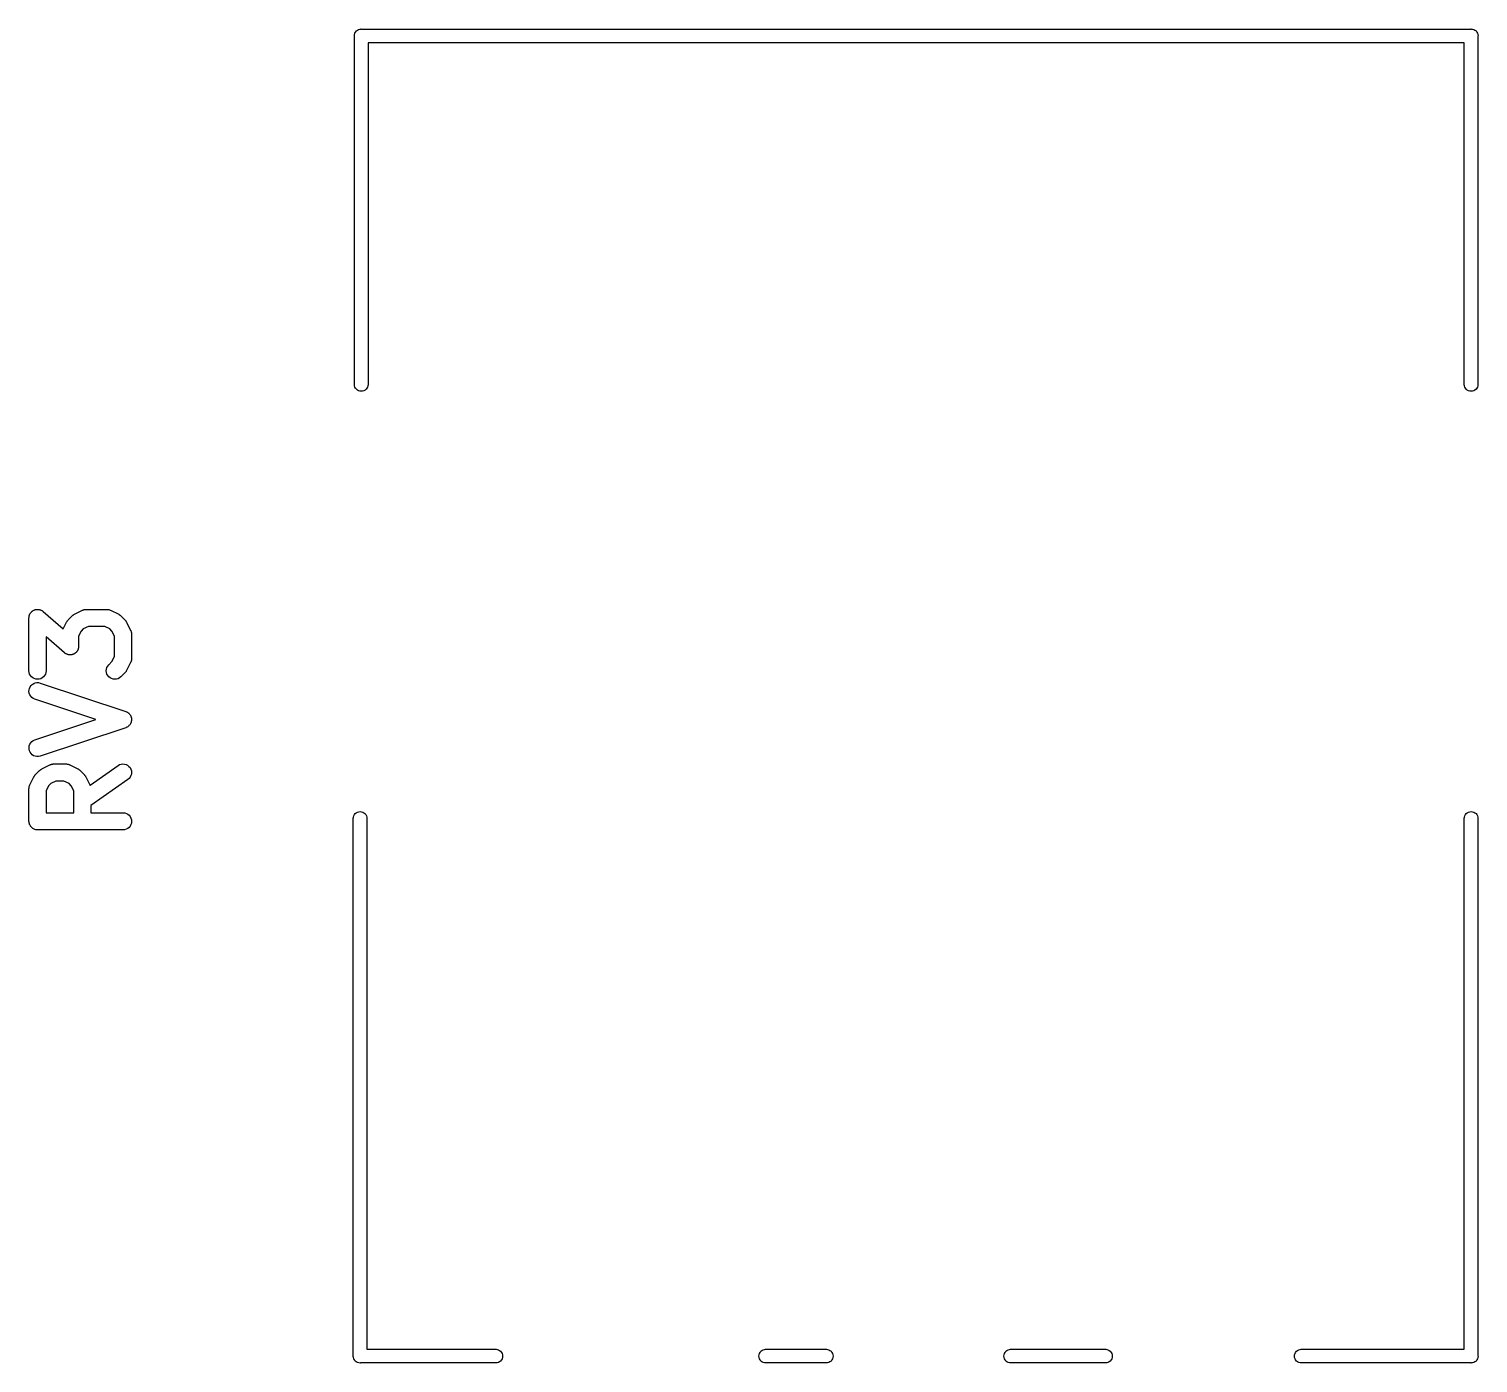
# Model space of a CAD drawing. Extents: x 19 to 116, y -142 to -16.
# Drawn here: x 47.14 to 59.86, y -76.36 to -64.65 of the extents above; entities that cross this region are included whole.
import ezdxf

# ---------------------------------------------------------------- set-up
doc = ezdxf.new("R2010")
doc.units = 0
doc.layers.add('BLACK', color=7, linetype='CONTINUOUS')

msp = doc.modelspace()

# ---------------------------------------------------------------- linework, layer by layer
at = {"layer": 'BLACK', "linetype": 'CONTINUOUS'}
for p, q in [((49.9997, -64.71), (50.0009, -64.6982)), ((50, -64.713), (49.9997, -64.71)), ((50, -67.7729), (50, -64.713)), ((50.0009, -64.6982), (50.0043, -64.6869)), ((50.0043, -64.6869), (50.0099, -64.6765)), ((50.0099, -64.6765), (50.0174, -64.6674)), ((50.0174, -64.6674), (50.0265, -64.6599)), ((50.0265, -64.6599), (50.0369, -64.6543)), ((50.0369, -64.6543), (50.0482, -64.6509)), ((50.0482, -64.6509), (50.0571, -64.65)), ((50.0571, -64.65), (50.06, -64.6497)), ((50.0571, -64.65), (50.0571, -64.65)), ((50.06, -64.6497), (50.0629, -64.65)), ((50.0629, -64.65), (59.7971, -64.65)), ((59.7971, -64.65), (59.8, -64.6497)), ((59.8, -64.6497), (59.8029, -64.65)), ((59.8029, -64.65), (59.8118, -64.6509)), ((59.8118, -64.6509), (59.8231, -64.6543)), ((59.8231, -64.6543), (59.8335, -64.6599)), ((59.8335, -64.6599), (59.8426, -64.6674)), ((59.8426, -64.6674), (59.8501, -64.6765)), ((59.8501, -64.6765), (59.8557, -64.6869)), ((59.8557, -64.6869), (59.8591, -64.6982)), ((59.8591, -64.6982), (59.8603, -64.71)), ((59.8603, -64.71), (59.86, -64.7129)), ((59.86, -64.7129), (59.86, -67.7729)), ((59.74, -64.77), (50.12, -64.77)), ((50.12, -64.77), (50.12, -67.7729)), ((59.74, -67.7729), (59.74, -64.77)), ((50.0009, -67.7818), (50, -67.7729)), ((50.12, -67.7729), (50.1191, -67.7818)), ((59.7409, -67.7818), (59.74, -67.7729)), ((59.86, -67.7729), (59.8591, -67.7818)), ((50.0043, -67.7931), (50.0009, -67.7818)), ((50.0099, -67.8035), (50.0043, -67.7931)), ((50.0174, -67.8126), (50.0099, -67.8035)), ((50.0265, -67.8201), (50.0174, -67.8126)), ((50.0369, -67.8257), (50.0265, -67.8201)), ((50.0482, -67.8291), (50.0369, -67.8257)), ((50.06, -67.8303), (50.0482, -67.8291)), ((50.0718, -67.8291), (50.06, -67.8303)), ((50.0831, -67.8257), (50.0718, -67.8291)), ((50.0935, -67.8201), (50.0831, -67.8257)), ((50.1026, -67.8126), (50.0935, -67.8201)), ((50.1101, -67.8035), (50.1026, -67.8126)), ((50.1157, -67.7931), (50.1101, -67.8035)), ((50.1191, -67.7818), (50.1157, -67.7931)), ((59.7443, -67.7931), (59.7409, -67.7818)), ((59.7499, -67.8035), (59.7443, -67.7931)), ((59.7574, -67.8126), (59.7499, -67.8035)), ((59.7665, -67.8201), (59.7574, -67.8126)), ((59.7769, -67.8257), (59.7665, -67.8201)), ((59.7882, -67.8291), (59.7769, -67.8257)), ((59.8, -67.8303), (59.7882, -67.8291)), ((59.8118, -67.8291), (59.8, -67.8303)), ((59.8231, -67.8257), (59.8118, -67.8291)), ((59.8335, -67.8201), (59.8231, -67.8257)), ((59.8426, -67.8126), (59.8335, -67.8201)), ((59.8501, -67.8035), (59.8426, -67.8126)), ((59.8557, -67.7931), (59.8501, -67.8035)), ((59.8591, -67.7818), (59.8557, -67.7931)), ((47.1448, -69.8136), (47.145, -69.8089)), ((47.145, -69.8089), (47.1456, -69.8063)), ((47.1456, -69.8063), (47.1459, -69.8037)), ((47.1459, -69.8037), (47.1473, -69.7992)), ((47.1473, -69.7992), (47.1485, -69.7946)), ((47.1485, -69.7946), (47.1496, -69.7922)), ((47.1496, -69.7922), (47.1503, -69.7897)), ((47.1503, -69.7897), (47.1526, -69.7856)), ((47.1526, -69.7856), (47.1546, -69.7813)), ((47.1546, -69.7813), (47.1561, -69.7792)), ((47.1561, -69.7792), (47.1574, -69.7769)), ((47.1574, -69.7769), (47.1604, -69.7733)), ((47.1604, -69.7733), (47.1632, -69.7695)), ((47.1632, -69.7695), (47.1651, -69.7677)), ((47.1651, -69.7677), (47.1668, -69.7657)), ((47.1668, -69.7657), (47.1705, -69.7628)), ((47.1705, -69.7628), (47.1739, -69.7596)), ((47.1739, -69.7596), (47.1762, -69.7582)), ((47.1762, -69.7582), (47.1782, -69.7565)), ((47.1782, -69.7565), (47.1824, -69.7544)), ((47.1824, -69.7544), (47.1864, -69.7519)), ((47.1864, -69.7519), (47.1889, -69.751)), ((47.1889, -69.751), (47.1912, -69.7497)), ((47.1912, -69.7497), (47.1957, -69.7484)), ((47.1957, -69.7484), (47.2001, -69.7468)), ((47.2001, -69.7468), (47.2027, -69.7464)), ((47.2027, -69.7464), (47.2052, -69.7456)), ((47.2052, -69.7456), (47.2099, -69.7452)), ((47.2099, -69.7452), (47.2146, -69.7444)), ((47.2146, -69.7444), (47.2172, -69.7445)), ((47.2172, -69.7445), (47.2198, -69.7443)), ((47.2198, -69.7443), (47.2245, -69.7448)), ((47.2245, -69.7448), (47.2292, -69.7449)), ((47.2292, -69.7449), (47.2317, -69.7455)), ((47.2317, -69.7455), (47.2344, -69.7458)), ((47.2344, -69.7458), (47.2389, -69.7472)), ((47.2389, -69.7472), (47.2434, -69.7483)), ((47.2434, -69.7483), (47.2458, -69.7494)), ((47.2458, -69.7494), (47.2483, -69.7501)), ((47.2483, -69.7501), (47.2525, -69.7524)), ((47.2525, -69.7524), (47.2568, -69.7543)), ((47.2568, -69.7543), (47.2589, -69.7559)), ((47.2589, -69.7559), (47.2612, -69.7571)), ((47.2612, -69.7571), (47.2648, -69.7601)), ((47.2648, -69.7601), (47.2687, -69.7628)), ((47.2687, -69.7628), (47.4441, -69.9163)), ((47.4877, -69.8377), (47.5234, -69.802)), ((47.5234, -69.802), (47.5241, -69.8012)), ((47.5241, -69.8012), (47.5274, -69.7986)), ((47.5274, -69.7986), (47.5305, -69.7957)), ((47.5305, -69.7957), (47.5331, -69.794)), ((47.5331, -69.794), (47.5356, -69.7921)), ((47.5356, -69.7921), (47.5393, -69.7902)), ((47.5393, -69.7902), (47.5429, -69.7879)), ((47.5429, -69.7879), (47.6143, -69.7522)), ((47.6143, -69.7522), (47.6153, -69.7517)), ((47.6153, -69.7517), (47.6173, -69.751)), ((47.6173, -69.751), (47.6193, -69.7499)), ((47.6193, -69.7499), (47.6242, -69.7485)), ((47.6242, -69.7485), (47.629, -69.7467)), ((47.629, -69.7467), (47.6312, -69.7464)), ((47.6312, -69.7464), (47.6333, -69.7457)), ((47.6333, -69.7457), (47.6384, -69.7452)), ((47.6384, -69.7452), (47.6435, -69.7444)), ((47.6435, -69.7444), (47.6457, -69.7445)), ((47.6457, -69.7445), (47.6479, -69.7443)), ((47.6479, -69.7443), (47.8264, -69.7443)), ((47.8264, -69.7443), (47.8275, -69.7443)), ((47.8275, -69.7443), (47.8297, -69.7445)), ((47.8297, -69.7445), (47.8319, -69.7445)), ((47.8319, -69.7445), (47.8369, -69.7454)), ((47.8369, -69.7454), (47.842, -69.7459)), ((47.842, -69.7459), (47.8441, -69.7466)), ((47.8441, -69.7466), (47.8463, -69.747)), ((47.8463, -69.747), (47.8511, -69.7488)), ((47.8511, -69.7488), (47.856, -69.7503)), ((47.856, -69.7503), (47.8579, -69.7514)), ((47.8579, -69.7514), (47.86, -69.7522)), ((47.86, -69.7522), (47.9314, -69.7879)), ((47.9314, -69.7879), (47.9323, -69.7884)), ((47.9323, -69.7884), (47.9359, -69.7907)), ((47.9359, -69.7907), (47.9396, -69.7927)), ((47.9396, -69.7927), (47.942, -69.7947)), ((47.942, -69.7947), (47.9446, -69.7964)), ((47.9446, -69.7964), (47.9476, -69.7993)), ((47.9476, -69.7993), (47.9509, -69.802)), ((47.9509, -69.802), (47.9866, -69.8377)), ((47.1443, -69.8182), (47.1448, -69.8136)), ((47.1443, -69.8193), (47.1443, -69.8182)), ((47.1443, -70.2836), (47.1443, -69.8193)), ((47.4441, -69.9163), (47.4736, -69.8572)), ((47.4736, -69.8572), (47.4741, -69.8562)), ((47.4741, -69.8562), (47.4764, -69.8527)), ((47.4764, -69.8527), (47.4784, -69.849)), ((47.4784, -69.849), (47.4804, -69.8466)), ((47.4804, -69.8466), (47.4821, -69.844)), ((47.4821, -69.844), (47.485, -69.8409)), ((47.485, -69.8409), (47.4877, -69.8377)), ((47.6024, -69.9351), (47.58, -69.9798)), ((47.6209, -69.9166), (47.6024, -69.9351)), ((47.6656, -69.8943), (47.6209, -69.9166)), ((47.8087, -69.8943), (47.6656, -69.8943)), ((47.8534, -69.9166), (47.8087, -69.8943)), ((47.8719, -69.9351), (47.8534, -69.9166)), ((47.8943, -69.9798), (47.8719, -69.9351)), ((47.9866, -69.8377), (47.9873, -69.8384)), ((47.9873, -69.8384), (47.99, -69.8417)), ((47.99, -69.8417), (47.9929, -69.8448)), ((47.9929, -69.8448), (47.9945, -69.8474)), ((47.9945, -69.8474), (47.9965, -69.8499)), ((47.9965, -69.8499), (47.9984, -69.8536)), ((47.9984, -69.8536), (48.0007, -69.8572)), ((48.0007, -69.8572), (48.0364, -69.9286)), ((48.0364, -69.9286), (48.0368, -69.9295)), ((48.0368, -69.9295), (48.0376, -69.9316)), ((48.0376, -69.9316), (48.0386, -69.9336)), ((48.0386, -69.9336), (48.0401, -69.9385)), ((47.4556, -70.1257), (47.2943, -69.9846)), ((47.2943, -69.9846), (47.2943, -70.2836)), ((47.58, -69.9798), (47.58, -70.0693)), ((47.8943, -70.1587), (47.8943, -69.9798)), ((48.0401, -69.9385), (48.0419, -69.9433)), ((48.0419, -69.9433), (48.0422, -69.9455)), ((48.0422, -69.9455), (48.0429, -69.9476)), ((48.0429, -69.9476), (48.0434, -69.9527)), ((48.0434, -69.9527), (48.0442, -69.9577)), ((48.0442, -69.9577), (48.0441, -69.9599)), ((48.0441, -69.9599), (48.0443, -69.9621)), ((48.0443, -69.9621), (48.0443, -70.1764)), ((47.4594, -70.1285), (47.4556, -70.1257)), ((47.4631, -70.1315), (47.4594, -70.1285)), ((47.4654, -70.1327), (47.4631, -70.1315)), ((47.4675, -70.1342), (47.4654, -70.1327)), ((47.4718, -70.1362), (47.4675, -70.1342)), ((47.4759, -70.1384), (47.4718, -70.1362)), ((47.4785, -70.1392), (47.4759, -70.1384)), ((47.4808, -70.1403), (47.4785, -70.1392)), ((47.4854, -70.1414), (47.4808, -70.1403)), ((47.4899, -70.1428), (47.4854, -70.1414)), ((47.4925, -70.143), (47.4899, -70.1428)), ((47.4951, -70.1436), (47.4925, -70.143)), ((47.4998, -70.1438), (47.4951, -70.1436)), ((47.5045, -70.1443), (47.4998, -70.1438)), ((47.5071, -70.144), (47.5045, -70.1443)), ((47.5097, -70.1441), (47.5071, -70.144)), ((47.5144, -70.1434), (47.5097, -70.1441)), ((47.5191, -70.143), (47.5144, -70.1434)), ((47.5216, -70.1422), (47.5191, -70.143)), ((47.5242, -70.1418), (47.5216, -70.1422)), ((47.5286, -70.1402), (47.5242, -70.1418)), ((47.5331, -70.1388), (47.5286, -70.1402)), ((47.5354, -70.1376), (47.5331, -70.1388)), ((47.5379, -70.1367), (47.5354, -70.1376)), ((47.5419, -70.1342), (47.5379, -70.1367)), ((47.5461, -70.132), (47.5419, -70.1342)), ((47.5481, -70.1304), (47.5461, -70.132)), ((47.5504, -70.129), (47.5481, -70.1304)), ((47.5538, -70.1258), (47.5504, -70.129)), ((47.5575, -70.1229), (47.5538, -70.1258)), ((47.5592, -70.1209), (47.5575, -70.1229)), ((47.5611, -70.1191), (47.5592, -70.1209)), ((47.5639, -70.1153), (47.5611, -70.1191)), ((47.5669, -70.1117), (47.5639, -70.1153)), ((47.5681, -70.1094), (47.5669, -70.1117)), ((47.5697, -70.1072), (47.5681, -70.1094)), ((47.5717, -70.1029), (47.5697, -70.1072)), ((47.5739, -70.0988), (47.5717, -70.1029)), ((47.5747, -70.0963), (47.5739, -70.0988)), ((47.5758, -70.0939), (47.5747, -70.0963)), ((47.5769, -70.0894), (47.5758, -70.0939)), ((47.5784, -70.0849), (47.5769, -70.0894)), ((47.5787, -70.0823), (47.5784, -70.0849)), ((47.5793, -70.0797), (47.5787, -70.0823)), ((47.5795, -70.075), (47.5793, -70.0797)), ((47.58, -70.0703), (47.5795, -70.075)), ((47.58, -70.0693), (47.58, -70.0703)), ((47.8719, -70.2034), (47.8943, -70.1587)), ((48.0426, -70.192), (48.042, -70.1941)), ((48.0432, -70.1869), (48.0426, -70.192)), ((48.0441, -70.1819), (48.0432, -70.1869)), ((48.0443, -70.1775), (48.044, -70.1797)), ((48.044, -70.1797), (48.0441, -70.1819)), ((48.0443, -70.1764), (48.0443, -70.1775)), ((47.1457, -70.2981), (47.1443, -70.2836)), ((47.1499, -70.3122), (47.1457, -70.2981)), ((47.1568, -70.3251), (47.1499, -70.3122)), ((47.2882, -70.3131), (47.2812, -70.3259)), ((47.2926, -70.2992), (47.2882, -70.3131)), ((47.2943, -70.2846), (47.2926, -70.2992)), ((47.2943, -70.2836), (47.2943, -70.2846)), ((47.8229, -70.2833), (47.8243, -70.2687)), ((47.8242, -70.2979), (47.8229, -70.2833)), ((47.8284, -70.3119), (47.8242, -70.2979)), ((47.8243, -70.2687), (47.8286, -70.2547)), ((47.8352, -70.3249), (47.8284, -70.3119)), ((47.8286, -70.2547), (47.8355, -70.2418)), ((47.8355, -70.2418), (47.8448, -70.2305)), ((47.8448, -70.2305), (47.8719, -70.2034)), ((47.9866, -70.3009), (47.9509, -70.3366)), ((47.9893, -70.2976), (47.9866, -70.3009)), ((47.9922, -70.2946), (47.9893, -70.2976)), ((47.9939, -70.292), (47.9922, -70.2946)), ((47.9959, -70.2896), (47.9939, -70.292)), ((47.9979, -70.2859), (47.9959, -70.2896)), ((48.0002, -70.2823), (47.9979, -70.2859)), ((48.0007, -70.2814), (48.0002, -70.2823)), ((48.0364, -70.21), (48.0007, -70.2814)), ((48.0372, -70.2079), (48.0364, -70.21)), ((48.0382, -70.206), (48.0372, -70.2079)), ((48.0398, -70.2011), (48.0382, -70.206)), ((48.0416, -70.1963), (48.0398, -70.2011)), ((48.042, -70.1941), (48.0416, -70.1963)), ((47.1449, -70.4522), (47.1483, -70.4379)), ((47.1483, -70.4379), (47.1544, -70.4246)), ((47.1544, -70.4246), (47.1629, -70.4127)), ((47.1661, -70.3364), (47.1568, -70.3251)), ((47.1629, -70.4127), (47.1736, -70.4027)), ((47.1773, -70.3457), (47.1661, -70.3364)), ((47.1736, -70.4027), (47.186, -70.3949)), ((47.1902, -70.3527), (47.1773, -70.3457)), ((47.186, -70.3949), (47.1997, -70.3898)), ((47.2042, -70.357), (47.1902, -70.3527)), ((47.1997, -70.3898), (47.2141, -70.3873)), ((47.2188, -70.3586), (47.2042, -70.357)), ((47.2141, -70.3873), (47.2287, -70.3877)), ((47.2333, -70.3572), (47.2188, -70.3586)), ((47.2287, -70.3877), (47.243, -70.391)), ((47.2474, -70.3531), (47.2333, -70.3572)), ((47.243, -70.391), (47.993, -70.641)), ((47.2604, -70.3463), (47.2474, -70.3531)), ((47.2718, -70.3372), (47.2604, -70.3463)), ((47.2812, -70.3259), (47.2718, -70.3372)), ((47.8445, -70.3362), (47.8352, -70.3249)), ((47.8557, -70.3456), (47.8445, -70.3362)), ((47.8686, -70.3526), (47.8557, -70.3456)), ((47.8825, -70.357), (47.8686, -70.3526)), ((47.8971, -70.3586), (47.8825, -70.357)), ((47.9117, -70.3573), (47.8971, -70.3586)), ((47.9257, -70.3532), (47.9117, -70.3573)), ((47.9387, -70.3465), (47.9257, -70.3532)), ((47.9501, -70.3373), (47.9387, -70.3465)), ((47.9509, -70.3366), (47.9501, -70.3373)), ((47.1444, -70.4668), (47.1449, -70.4522)), ((47.1468, -70.4813), (47.1444, -70.4668)), ((47.1519, -70.495), (47.1468, -70.4813)), ((47.1595, -70.5075), (47.1519, -70.495)), ((47.1695, -70.5182), (47.1595, -70.5075)), ((47.1813, -70.5268), (47.1695, -70.5182)), ((47.1946, -70.533), (47.1813, -70.5268)), ((47.1956, -70.5333), (47.1946, -70.533)), ((47.7321, -70.7121), (47.1956, -70.5333)), ((47.993, -70.641), (47.994, -70.6413)), ((47.994, -70.6413), (47.9987, -70.6435)), ((47.9987, -70.6435), (48.0035, -70.6454)), ((48.0035, -70.6454), (48.0053, -70.6466)), ((48.0053, -70.6466), (48.0073, -70.6475)), ((48.0073, -70.6475), (48.0115, -70.6505)), ((48.0115, -70.6505), (48.0158, -70.6533)), ((48.0158, -70.6533), (48.0174, -70.6548)), ((48.0174, -70.6548), (48.0191, -70.6561)), ((48.0191, -70.6561), (48.0226, -70.6599)), ((48.0226, -70.6599), (48.0264, -70.6635)), ((48.0264, -70.6635), (48.0276, -70.6653)), ((48.0276, -70.6653), (48.0291, -70.6668)), ((48.0291, -70.6668), (48.0318, -70.6713)), ((48.0318, -70.6713), (48.0347, -70.6755)), ((48.0347, -70.6755), (48.0356, -70.6775)), ((48.0356, -70.6775), (48.0367, -70.6793)), ((48.0367, -70.6793), (48.0385, -70.6842)), ((48.0385, -70.6842), (48.0406, -70.6889)), ((48.0406, -70.6889), (48.0411, -70.691)), ((48.0411, -70.691), (48.0418, -70.693)), ((48.0418, -70.693), (48.0426, -70.6981)), ((48.0426, -70.6981), (48.0438, -70.7032)), ((47.1956, -70.891), (47.7321, -70.7121)), ((47.993, -70.7833), (47.243, -71.0333)), ((47.9977, -70.7812), (47.993, -70.7833)), ((48.0026, -70.7793), (47.9977, -70.7812)), ((48.0044, -70.7782), (48.0026, -70.7793)), ((48.0064, -70.7773), (48.0044, -70.7782)), ((48.0106, -70.7743), (48.0064, -70.7773)), ((48.015, -70.7716), (48.0106, -70.7743)), ((48.0166, -70.7701), (48.015, -70.7716)), ((48.0183, -70.7689), (48.0166, -70.7701)), ((48.0219, -70.7651), (48.0183, -70.7689)), ((48.0257, -70.7616), (48.0219, -70.7651)), ((48.0269, -70.7598), (48.0257, -70.7616)), ((48.0284, -70.7583), (48.0269, -70.7598)), ((48.0312, -70.7539), (48.0284, -70.7583)), ((48.0342, -70.7497), (48.0312, -70.7539)), ((48.0351, -70.7477), (48.0342, -70.7497)), ((48.0362, -70.7459), (48.0351, -70.7477)), ((48.0381, -70.7411), (48.0362, -70.7459)), ((48.0403, -70.7364), (48.0381, -70.7411)), ((48.0408, -70.7343), (48.0403, -70.7364)), ((48.0415, -70.7323), (48.0408, -70.7343)), ((48.0424, -70.7272), (48.0415, -70.7323)), ((48.0436, -70.7221), (48.0424, -70.7272)), ((48.0437, -70.72), (48.0436, -70.7221)), ((48.0441, -70.7179), (48.0437, -70.72)), ((48.0438, -70.7032), (48.0438, -70.7054)), ((48.0438, -70.7054), (48.0441, -70.7075)), ((48.0441, -70.7075), (48.044, -70.7127)), ((48.044, -70.7127), (48.0441, -70.7179)), ((47.1445, -70.9564), (47.147, -70.942)), ((47.147, -70.942), (47.1523, -70.9284)), ((47.1523, -70.9284), (47.1602, -70.916)), ((47.1602, -70.916), (47.1702, -70.9054)), ((47.1702, -70.9054), (47.1822, -70.897)), ((47.1822, -70.897), (47.1956, -70.891)), ((47.1448, -70.9711), (47.1445, -70.9564)), ((47.148, -70.9854), (47.1448, -70.9711)), ((47.1538, -70.9988), (47.148, -70.9854)), ((47.1622, -71.0108), (47.1538, -70.9988)), ((47.1727, -71.0209), (47.1622, -71.0108)), ((47.185, -71.0289), (47.1727, -71.0209)), ((47.1987, -71.0343), (47.185, -71.0289)), ((47.2131, -71.0369), (47.1987, -71.0343)), ((47.2277, -71.0367), (47.2131, -71.0369)), ((47.242, -71.0336), (47.2277, -71.0367)), ((47.243, -71.0333), (47.242, -71.0336)), ((47.1907, -71.2099), (47.1927, -71.2061)), ((47.1927, -71.2061), (47.1947, -71.2037)), ((47.1947, -71.2037), (47.1964, -71.2011)), ((47.1964, -71.2011), (47.1993, -71.1981)), ((47.1993, -71.1981), (47.202, -71.1948)), ((47.202, -71.1948), (47.2377, -71.1591)), ((47.2377, -71.1591), (47.2384, -71.1584)), ((47.2384, -71.1584), (47.2417, -71.1557)), ((47.2417, -71.1557), (47.2448, -71.1529)), ((47.2448, -71.1529), (47.2474, -71.1512)), ((47.2474, -71.1512), (47.2499, -71.1492)), ((47.2499, -71.1492), (47.2536, -71.1473)), ((47.2536, -71.1473), (47.2572, -71.1451)), ((47.2572, -71.1451), (47.3286, -71.1093)), ((47.3286, -71.1093), (47.3295, -71.1089)), ((47.3295, -71.1089), (47.3316, -71.1081)), ((47.3316, -71.1081), (47.3336, -71.1071)), ((47.3336, -71.1071), (47.3385, -71.1056)), ((47.3385, -71.1056), (47.3433, -71.1038)), ((47.3433, -71.1038), (47.3455, -71.1035)), ((47.3455, -71.1035), (47.3476, -71.1029)), ((47.3476, -71.1029), (47.3527, -71.1024)), ((47.3527, -71.1024), (47.3577, -71.1016)), ((47.3577, -71.1016), (47.3599, -71.1016)), ((47.3599, -71.1016), (47.3621, -71.1014)), ((47.3621, -71.1014), (47.4693, -71.1014)), ((47.4693, -71.1014), (47.4703, -71.1014)), ((47.4703, -71.1014), (47.4725, -71.1017)), ((47.4725, -71.1017), (47.4747, -71.1016)), ((47.4747, -71.1016), (47.4798, -71.1025)), ((47.4798, -71.1025), (47.4849, -71.1031)), ((47.4849, -71.1031), (47.487, -71.1037)), ((47.487, -71.1037), (47.4892, -71.1041)), ((47.4892, -71.1041), (47.4939, -71.1059)), ((47.4939, -71.1059), (47.4988, -71.1075)), ((47.4988, -71.1075), (47.5008, -71.1086)), ((47.5008, -71.1086), (47.5028, -71.1093)), ((47.5028, -71.1093), (47.5743, -71.1451)), ((47.5743, -71.1451), (47.5752, -71.1455)), ((47.5752, -71.1455), (47.5787, -71.1478)), ((47.5787, -71.1478), (47.5824, -71.1498)), ((47.5824, -71.1498), (47.5849, -71.1518)), ((47.5849, -71.1518), (47.5875, -71.1535)), ((47.5875, -71.1535), (47.5905, -71.1564)), ((47.5905, -71.1564), (47.5937, -71.1591)), ((47.5937, -71.1591), (47.6295, -71.1948)), ((47.6295, -71.1948), (47.6302, -71.1956)), ((47.6302, -71.1956), (47.6328, -71.1989)), ((47.6328, -71.1989), (47.6357, -71.2019)), ((47.6357, -71.2019), (47.6374, -71.2046)), ((47.6374, -71.2046), (47.6393, -71.207)), ((47.6393, -71.207), (47.6413, -71.2107)), ((47.68, -71.2874), (47.9263, -71.115)), ((47.9263, -71.115), (47.9271, -71.1144)), ((47.9271, -71.1144), (47.94, -71.1074)), ((47.94, -71.1074), (47.954, -71.103)), ((47.954, -71.103), (47.9685, -71.1014)), ((47.9685, -71.1014), (47.9831, -71.1027)), ((47.9831, -71.1027), (47.9971, -71.1068)), ((47.9971, -71.1068), (48.0101, -71.1135)), ((48.0101, -71.1135), (48.0216, -71.1227)), ((48.0216, -71.1227), (48.031, -71.1338)), ((48.031, -71.1338), (48.0381, -71.1467)), ((48.0391, -71.2038), (48.0325, -71.2168)), ((48.0381, -71.1467), (48.0426, -71.1606)), ((48.0431, -71.1897), (48.0391, -71.2038)), ((48.0426, -71.1606), (48.0443, -71.1751)), ((48.0443, -71.1751), (48.0431, -71.1897)), ((47.1443, -71.3182), (47.1445, -71.316)), ((47.1443, -71.3193), (47.1443, -71.3182)), ((47.1443, -71.605), (47.1443, -71.3193)), ((47.1445, -71.3138), (47.1454, -71.3088)), ((47.1445, -71.316), (47.1445, -71.3138)), ((47.1454, -71.3088), (47.1459, -71.3037)), ((47.1459, -71.3037), (47.1466, -71.3016)), ((47.1466, -71.3016), (47.147, -71.2994)), ((47.147, -71.2994), (47.1488, -71.2946)), ((47.1488, -71.2946), (47.1503, -71.2897)), ((47.1503, -71.2897), (47.1514, -71.2878)), ((47.1514, -71.2878), (47.1522, -71.2857)), ((47.1522, -71.2857), (47.1879, -71.2143)), ((47.1879, -71.2143), (47.1884, -71.2134)), ((47.1884, -71.2134), (47.1907, -71.2099)), ((47.3166, -71.2923), (47.2943, -71.337)), ((47.3351, -71.2738), (47.3166, -71.2923)), ((47.3798, -71.2514), (47.3351, -71.2738)), ((47.4516, -71.2514), (47.3798, -71.2514)), ((47.4963, -71.2738), (47.4516, -71.2514)), ((47.5148, -71.2923), (47.4963, -71.2738)), ((47.5371, -71.337), (47.5148, -71.2923)), ((47.6413, -71.2107), (47.6435, -71.2143)), ((47.6435, -71.2143), (47.6792, -71.2857)), ((47.6792, -71.2857), (47.6797, -71.2867)), ((47.6797, -71.2867), (47.68, -71.2874)), ((48.0123, -71.2379), (47.6871, -71.4655)), ((48.0234, -71.2283), (48.0123, -71.2379)), ((48.0325, -71.2168), (48.0234, -71.2283)), ((47.2943, -71.337), (47.2943, -71.53)), ((47.5371, -71.53), (47.5371, -71.337)), ((47.2943, -71.53), (47.5371, -71.53)), ((47.6871, -71.4655), (47.6871, -71.53)), ((47.6871, -71.53), (47.9693, -71.53)), ((47.9693, -71.53), (47.9703, -71.53)), ((47.9703, -71.53), (47.9849, -71.5316)), ((47.9849, -71.5316), (47.9988, -71.5361)), ((47.9988, -71.5361), (48.0117, -71.5431)), ((48.0117, -71.5431), (48.0229, -71.5525)), ((48.0229, -71.5525), (48.032, -71.5639)), ((48.032, -71.5639), (48.0388, -71.5769)), ((48.0388, -71.5769), (48.043, -71.5909)), ((48.043, -71.5909), (48.0443, -71.6055)), ((49.99, -71.5771), (49.9909, -71.5682)), ((49.99, -76.3029), (49.99, -71.5771)), ((49.9909, -71.5682), (49.9943, -71.5569)), ((49.9943, -71.5569), (49.9999, -71.5465)), ((49.9999, -71.5465), (50.0074, -71.5374)), ((50.0074, -71.5374), (50.0165, -71.5299)), ((50.0165, -71.5299), (50.0269, -71.5243)), ((50.0269, -71.5243), (50.0382, -71.5209)), ((50.0382, -71.5209), (50.05, -71.5197)), ((50.05, -71.5197), (50.0618, -71.5209)), ((50.0618, -71.5209), (50.0731, -71.5243)), ((50.0731, -71.5243), (50.0835, -71.5299)), ((50.0835, -71.5299), (50.0926, -71.5374)), ((50.0926, -71.5374), (50.1001, -71.5465)), ((50.1001, -71.5465), (50.1057, -71.5569)), ((50.1057, -71.5569), (50.1091, -71.5682)), ((50.1091, -71.5682), (50.11, -71.5771)), ((50.11, -71.5771), (50.11, -76.24)), ((59.74, -71.5771), (59.7409, -71.5682)), ((59.74, -76.24), (59.74, -71.5771)), ((59.7409, -71.5682), (59.7443, -71.5569)), ((59.7443, -71.5569), (59.7499, -71.5465)), ((59.7499, -71.5465), (59.7574, -71.5374)), ((59.7574, -71.5374), (59.7665, -71.5299)), ((59.7665, -71.5299), (59.7769, -71.5243)), ((59.7769, -71.5243), (59.7882, -71.5209)), ((59.7882, -71.5209), (59.8, -71.5197)), ((59.8, -71.5197), (59.8118, -71.5209)), ((59.8118, -71.5209), (59.8231, -71.5243)), ((59.8231, -71.5243), (59.8335, -71.5299)), ((59.8335, -71.5299), (59.8426, -71.5374)), ((59.8426, -71.5374), (59.8501, -71.5465)), ((59.8501, -71.5465), (59.8557, -71.5569)), ((59.8557, -71.5569), (59.8591, -71.5682)), ((59.8591, -71.5682), (59.86, -71.5771)), ((59.86, -71.5771), (59.86, -76.2971)), ((47.145, -71.612), (47.1443, -71.605)), ((47.1456, -71.6191), (47.145, -71.612)), ((47.1457, -71.6193), (47.1456, -71.6191)), ((47.1457, -71.6196), (47.1457, -71.6193)), ((47.1477, -71.6263), (47.1457, -71.6196)), ((47.1497, -71.6331), (47.1477, -71.6263)), ((47.1499, -71.6333), (47.1497, -71.6331)), ((47.1499, -71.6336), (47.1499, -71.6333)), ((47.1533, -71.6398), (47.1499, -71.6336)), ((47.1565, -71.6461), (47.1533, -71.6398)), ((47.1567, -71.6463), (47.1565, -71.6461)), ((47.1568, -71.6465), (47.1567, -71.6463)), ((47.1613, -71.652), (47.1568, -71.6465)), ((47.1657, -71.6575), (47.1613, -71.652)), ((47.1659, -71.6576), (47.1657, -71.6575)), ((47.1661, -71.6578), (47.1659, -71.6576)), ((47.1715, -71.6623), (47.1661, -71.6578)), ((47.1769, -71.6669), (47.1715, -71.6623)), ((47.1771, -71.667), (47.1769, -71.6669)), ((47.1773, -71.6672), (47.1771, -71.667)), ((47.1835, -71.6705), (47.1773, -71.6672)), ((47.1897, -71.6739), (47.1835, -71.6705)), ((47.19, -71.674), (47.1897, -71.6739)), ((47.1902, -71.6741), (47.19, -71.674)), ((47.197, -71.6762), (47.1902, -71.6741)), ((47.2037, -71.6784), (47.197, -71.6762)), ((47.204, -71.6784), (47.2037, -71.6784)), ((47.2042, -71.6785), (47.204, -71.6784)), ((47.2112, -71.6792), (47.2042, -71.6785)), ((47.2182, -71.68), (47.2112, -71.6792)), ((47.2187, -71.68), (47.2182, -71.68)), ((47.2188, -71.68), (47.2187, -71.68)), ((47.2193, -71.68), (47.2188, -71.68)), ((47.2188, -71.68), (47.2188, -71.68)), ((47.9693, -71.68), (47.2193, -71.68)), ((47.9839, -71.6786), (47.9693, -71.68)), ((47.9979, -71.6743), (47.9839, -71.6786)), ((48.0108, -71.6675), (47.9979, -71.6743)), ((48.0221, -71.6582), (48.0108, -71.6675)), ((48.0315, -71.6469), (48.0221, -71.6582)), ((48.0384, -71.6341), (48.0315, -71.6469)), ((48.0428, -71.6201), (48.0384, -71.6341)), ((48.0443, -71.6055), (48.0428, -71.6201)), ((50.11, -76.24), (51.2429, -76.24)), ((51.2429, -76.24), (51.2518, -76.2409)), ((51.2518, -76.2409), (51.2631, -76.2443)), ((51.2631, -76.2443), (51.2735, -76.2499)), ((51.2735, -76.2499), (51.2826, -76.2574)), ((51.2826, -76.2574), (51.2901, -76.2665)), ((51.2901, -76.2665), (51.2957, -76.2769)), ((51.2957, -76.2769), (51.2991, -76.2882)), ((51.2991, -76.2882), (51.3003, -76.3)), ((53.5497, -76.3), (53.5509, -76.2882)), ((53.5509, -76.2882), (53.5543, -76.2769)), ((53.5543, -76.2769), (53.5599, -76.2665)), ((53.5599, -76.2665), (53.5674, -76.2574)), ((53.5674, -76.2574), (53.5765, -76.2499)), ((53.5765, -76.2499), (53.5869, -76.2443)), ((53.5869, -76.2443), (53.5982, -76.2409)), ((53.5982, -76.2409), (53.6071, -76.24)), ((53.6071, -76.24), (54.1429, -76.24)), ((54.1429, -76.24), (54.1518, -76.2409)), ((54.1518, -76.2409), (54.1631, -76.2443)), ((54.1631, -76.2443), (54.1735, -76.2499)), ((54.1735, -76.2499), (54.1826, -76.2574)), ((54.1826, -76.2574), (54.1901, -76.2665)), ((54.1901, -76.2665), (54.1957, -76.2769)), ((54.1957, -76.2769), (54.1991, -76.2882)), ((54.1991, -76.2882), (54.2003, -76.3)), ((55.6997, -76.3), (55.7009, -76.2882)), ((55.7009, -76.2882), (55.7043, -76.2769)), ((55.7043, -76.2769), (55.7099, -76.2665)), ((55.7099, -76.2665), (55.7174, -76.2574)), ((55.7174, -76.2574), (55.7265, -76.2499)), ((55.7265, -76.2499), (55.7369, -76.2443)), ((55.7369, -76.2443), (55.7482, -76.2409)), ((55.7482, -76.2409), (55.7571, -76.24)), ((55.7571, -76.24), (56.5929, -76.24)), ((56.5929, -76.24), (56.6018, -76.2409)), ((56.6018, -76.2409), (56.6131, -76.2443)), ((56.6131, -76.2443), (56.6235, -76.2499)), ((56.6235, -76.2499), (56.6326, -76.2574)), ((56.6326, -76.2574), (56.6401, -76.2665)), ((56.6401, -76.2665), (56.6457, -76.2769)), ((56.6457, -76.2769), (56.6491, -76.2882)), ((56.6491, -76.2882), (56.6503, -76.3)), ((58.2497, -76.3), (58.2509, -76.2882)), ((58.2509, -76.2882), (58.2543, -76.2769)), ((58.2543, -76.2769), (58.2599, -76.2665)), ((58.2599, -76.2665), (58.2674, -76.2574)), ((58.2674, -76.2574), (58.2765, -76.2499)), ((58.2765, -76.2499), (58.2869, -76.2443)), ((58.2869, -76.2443), (58.2982, -76.2409)), ((58.2982, -76.2409), (58.3071, -76.24)), ((58.3071, -76.24), (59.74, -76.24)), ((49.9909, -76.3118), (49.99, -76.3029)), ((49.9943, -76.3231), (49.9909, -76.3118)), ((49.9999, -76.3335), (49.9943, -76.3231)), ((50.0074, -76.3426), (49.9999, -76.3335)), ((50.0165, -76.3501), (50.0074, -76.3426)), ((50.0269, -76.3557), (50.0165, -76.3501)), ((50.0382, -76.3591), (50.0269, -76.3557)), ((50.05, -76.3603), (50.0382, -76.3591)), ((50.055, -76.3598), (50.05, -76.3603)), ((50.0571, -76.36), (50.055, -76.3598)), ((51.2429, -76.36), (50.0571, -76.36)), ((51.2518, -76.3591), (51.2429, -76.36)), ((51.2631, -76.3557), (51.2518, -76.3591)), ((51.2735, -76.3501), (51.2631, -76.3557)), ((51.2826, -76.3426), (51.2735, -76.3501)), ((51.2901, -76.3335), (51.2826, -76.3426)), ((51.2957, -76.3231), (51.2901, -76.3335)), ((51.2991, -76.3118), (51.2957, -76.3231)), ((51.3003, -76.3), (51.2991, -76.3118)), ((53.5509, -76.3118), (53.5497, -76.3)), ((53.5543, -76.3231), (53.5509, -76.3118)), ((53.5599, -76.3335), (53.5543, -76.3231)), ((53.5674, -76.3426), (53.5599, -76.3335)), ((53.5765, -76.3501), (53.5674, -76.3426)), ((53.5869, -76.3557), (53.5765, -76.3501)), ((53.5982, -76.3591), (53.5869, -76.3557)), ((53.6071, -76.36), (53.5982, -76.3591)), ((54.1429, -76.36), (53.6071, -76.36)), ((54.1518, -76.3591), (54.1429, -76.36)), ((54.1631, -76.3557), (54.1518, -76.3591)), ((54.1735, -76.3501), (54.1631, -76.3557)), ((54.1826, -76.3426), (54.1735, -76.3501)), ((54.1901, -76.3335), (54.1826, -76.3426)), ((54.1957, -76.3231), (54.1901, -76.3335)), ((54.1991, -76.3118), (54.1957, -76.3231)), ((54.2003, -76.3), (54.1991, -76.3118)), ((55.7009, -76.3118), (55.6997, -76.3)), ((55.7043, -76.3231), (55.7009, -76.3118)), ((55.7099, -76.3335), (55.7043, -76.3231)), ((55.7174, -76.3426), (55.7099, -76.3335)), ((55.7265, -76.3501), (55.7174, -76.3426)), ((55.7369, -76.3557), (55.7265, -76.3501)), ((55.7482, -76.3591), (55.7369, -76.3557)), ((55.7571, -76.36), (55.7482, -76.3591)), ((56.5929, -76.36), (55.7571, -76.36)), ((56.6018, -76.3591), (56.5929, -76.36)), ((56.6131, -76.3557), (56.6018, -76.3591)), ((56.6235, -76.3501), (56.6131, -76.3557)), ((56.6326, -76.3426), (56.6235, -76.3501)), ((56.6401, -76.3335), (56.6326, -76.3426)), ((56.6457, -76.3231), (56.6401, -76.3335)), ((56.6491, -76.3118), (56.6457, -76.3231)), ((56.6503, -76.3), (56.6491, -76.3118)), ((58.2509, -76.3118), (58.2497, -76.3)), ((58.2543, -76.3231), (58.2509, -76.3118)), ((58.2599, -76.3335), (58.2543, -76.3231)), ((58.2674, -76.3426), (58.2599, -76.3335)), ((58.2765, -76.3501), (58.2674, -76.3426)), ((58.2869, -76.3557), (58.2765, -76.3501)), ((58.2982, -76.3591), (58.2869, -76.3557)), ((58.3071, -76.36), (58.2982, -76.3591)), ((59.7971, -76.36), (58.3071, -76.36)), ((59.8, -76.3603), (59.7971, -76.36)), ((59.8029, -76.36), (59.8, -76.3603)), ((59.8118, -76.3591), (59.8029, -76.36)), ((59.8029, -76.36), (59.8029, -76.36)), ((59.8231, -76.3557), (59.8118, -76.3591)), ((59.8335, -76.3501), (59.8231, -76.3557)), ((59.8426, -76.3426), (59.8335, -76.3501)), ((59.8501, -76.3335), (59.8426, -76.3426)), ((59.8557, -76.3231), (59.8501, -76.3335)), ((59.8591, -76.3118), (59.8557, -76.3231)), ((59.8603, -76.3), (59.8591, -76.3118)), ((59.86, -76.2971), (59.8603, -76.3))]:
    msp.add_line(p, q, dxfattribs=at)

doc.saveas('drawing.dxf')
